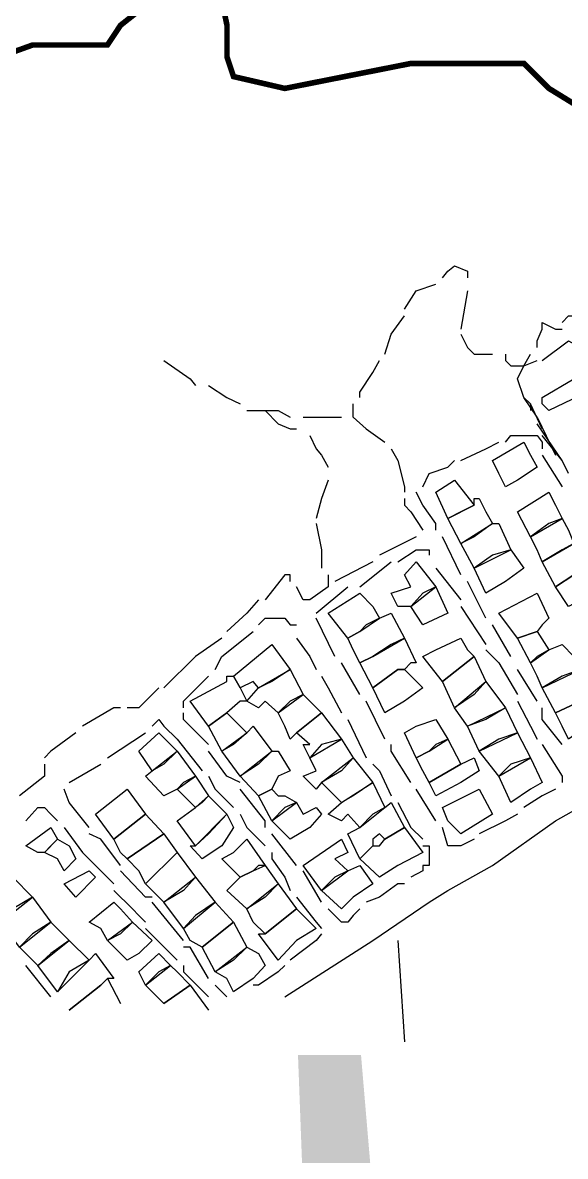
# Model space of a CAD drawing. Header units: millimetres. Extents: x -3588 to 75209, y -3737 to 38254.
# Drawn here: x 27974.4 to 28091, y 17567.2 to 17810.6 of the extents above; entities that cross this region are included whole.
import ezdxf

# ---------------------------------------------------------------- set-up
doc = ezdxf.new("R2010")
doc.units = ezdxf.units.MM
doc.layers.add('H', color=250, linetype='Continuous')
doc.layers.add('P', color=253, linetype='Continuous')

msp = doc.modelspace()

# ---------------------------------------------------------------- hatches: boundary and pattern name
at = {"layer": 'H', "linetype": 'Continuous'}
msp.add_hatch(color=256, dxfattribs=at).paths.add_polyline_path([(28034.645, 17559.068), (28033.525, 17588.979), (28047.064, 17588.979), (28049.608, 17559.068), (28034.645, 17559.068), (28034.645, 17559.068)])

# ---------------------------------------------------------------- linework, layer by layer
at = {"layer": 'P', "const_width": 1.2}
for points in [[(28017.137, 17815.384), (28018.273, 17810.022), (28018.273, 17803.237), (28019.681, 17799.012), (28030.692, 17796.467), (28057.786, 17801.828), (28068.525, 17801.828), (28082.064, 17801.828), (28087.441, 17796.467), (28098.436, 17789.698), (28113.127, 17789.698), (28124.138, 17793.65), (28132.315, 17800.42), (28146.991, 17803.237), (28163.363, 17805.781), (28178.326, 17807.19), (28193.29, 17810.022), (28200.059, 17820.745)], [(27965.493, 17801.828), (27976.487, 17805.781), (27992.587, 17805.781), (27995.404, 17810.022), (28002.189, 17815.384)]]:
    msp.add_lwpolyline(points, dxfattribs=at)
at = {"layer": 'P', "color": 254, "const_width": 1.2}
for points in [[(28200.059, 17820.745), (28193.29, 17810.022), (28178.326, 17807.19), (28163.363, 17805.781), (28146.991, 17803.237), (28132.315, 17800.42), (28124.138, 17793.65), (28113.127, 17789.698), (28098.436, 17789.698), (28087.441, 17796.467), (28082.064, 17801.828), (28068.525, 17801.828), (28057.786, 17801.828), (28030.692, 17796.467), (28019.681, 17799.012), (28018.273, 17803.237), (28018.273, 17810.022), (28017.137, 17815.384)], [(28002.189, 17815.384), (27995.404, 17810.022), (27992.587, 17805.781), (27976.487, 17805.781), (27965.493, 17801.828)]]:
    msp.add_lwpolyline(points, dxfattribs=at)
at = {"layer": 'P'}
for points in [[(28064.572, 17755.818), (28065.692, 17757.226), (28067.116, 17758.362), (28069.933, 17757.226), (28069.933, 17755.818)], [(28056.378, 17749.048), (28058.922, 17753.001), (28063.163, 17754.409)], [(28069.933, 17753.001), (28068.525, 17744.807)], [(28052.153, 17739.446), (28053.561, 17743.687), (28056.378, 17747.64)], [(28090.258, 17746.215), (28091.666, 17747.64), (28095.619, 17747.64), (28098.436, 17749.048)], [(28084.896, 17740.854), (28084.896, 17742.263), (28086.017, 17744.807), (28086.017, 17746.215), (28088.849, 17744.807), (28090.258, 17744.807)], [(28068.525, 17743.687), (28069.933, 17740.854), (28071.341, 17739.446), (28072.478, 17739.446), (28075.294, 17739.446)], [(28086.017, 17738.038), (28091.666, 17742.263), (28094.211, 17740.854)], [(28004.718, 17738.038), (28010.367, 17734.085), (28011.503, 17732.676)], [(28046.792, 17730.132), (28046.792, 17731.252), (28049.608, 17735.493), (28051.017, 17738.038)], [(28078.111, 17739.446), (28078.111, 17738.038), (28079.247, 17736.901), (28080.655, 17736.901), (28082.064, 17736.901), (28083.488, 17739.446)], [(28082.064, 17730.132), (28080.655, 17734.085), (28082.064, 17736.901), (28084.896, 17738.038)], [(28086.017, 17728.723), (28086.017, 17730.132), (28092.802, 17734.085), (28095.619, 17731.252), (28087.441, 17727.315), (28086.017, 17728.723)], [(28014.32, 17732.676), (28018.273, 17730.132), (28021.09, 17728.723)], [(28045.367, 17725.891), (28045.367, 17728.723)], [(28086.017, 17723.362), (28083.488, 17728.723), (28082.064, 17730.132)], [(28084.896, 17725.891), (28082.064, 17730.132), (28083.488, 17728.723), (28083.488, 17727.315)], [(28022.514, 17727.315), (28023.922, 17727.315), (28026.467, 17727.315)], [(28026.467, 17727.315), (28029.284, 17727.315), (28031.828, 17725.891)], [(28026.467, 17727.315), (28029.284, 17724.482), (28031.828, 17723.362), (28033.236, 17723.362)], [(28034.645, 17725.891), (28040.006, 17725.891), (28042.839, 17725.891)], [(28045.367, 17725.891), (28048.2, 17723.362), (28052.153, 17720.53)], [(28084.896, 17725.891), (28088.849, 17717.713)], [(28090.258, 17716.577), (28084.896, 17724.482)], [(28036.053, 17721.938), (28037.461, 17719.121), (28038.598, 17717.713), (28040.006, 17715.168)], [(28078.111, 17720.53), (28079.247, 17721.938), (28084.896, 17721.938), (28086.017, 17720.53), (28086.017, 17719.121)], [(28091.666, 17713.76), (28090.258, 17716.577), (28086.017, 17721.938)], [(28053.561, 17719.121), (28054.97, 17716.577), (28056.378, 17710.927), (28056.378, 17709.807)], [(28068.525, 17716.577), (28073.886, 17719.121), (28076.703, 17720.53)], [(28080.655, 17712.352), (28078.111, 17710.927), (28076.703, 17713.76), (28075.294, 17716.577), (28082.064, 17720.53), (28083.488, 17717.713), (28084.896, 17715.168), (28080.655, 17712.352)], [(28060.331, 17710.927), (28061.739, 17713.76), (28065.692, 17715.168), (28067.116, 17716.577)], [(28086.017, 17717.713), (28090.258, 17710.927)], [(28040.006, 17712.352), (28038.598, 17708.399), (28037.461, 17704.158)], [(28068.525, 17705.566), (28065.692, 17704.158), (28063.163, 17709.807), (28067.116, 17712.352), (28071.341, 17706.99), (28068.525, 17705.566)], [(28063.163, 17701.613), (28063.163, 17703.037), (28060.331, 17706.99), (28058.922, 17709.807)], [(28087.441, 17703.037), (28083.488, 17700.205), (28080.655, 17705.566), (28087.441, 17709.807), (28088.849, 17706.99), (28090.258, 17704.158), (28087.441, 17703.037)], [(28056.378, 17708.399), (28056.378, 17706.99), (28057.786, 17705.566), (28060.331, 17701.613)], [(28071.341, 17700.205), (28068.525, 17698.796), (28065.692, 17704.158), (28071.341, 17706.99), (28071.341, 17708.399), (28072.478, 17708.399), (28073.886, 17705.566), (28075.294, 17703.037), (28071.341, 17700.205)], [(28090.258, 17697.388), (28086.017, 17694.844), (28084.896, 17697.388), (28083.488, 17700.205), (28090.258, 17704.158), (28091.666, 17701.613), (28092.802, 17698.796), (28090.258, 17697.388)], [(28037.461, 17703.037), (28038.598, 17697.388), (28038.598, 17693.435)], [(28075.294, 17696.252), (28071.341, 17693.435), (28068.525, 17698.796), (28075.294, 17703.037), (28076.703, 17703.037), (28079.247, 17697.388), (28075.294, 17696.252)], [(28058.922, 17700.205), (28051.017, 17696.252)], [(28068.525, 17692.027), (28064.572, 17700.205)], [(28054.97, 17694.844), (28058.922, 17697.388), (28060.331, 17697.388), (28061.739, 17697.388), (28061.739, 17696.252)], [(28078.111, 17690.603), (28073.886, 17688.074), (28071.341, 17693.435), (28079.247, 17697.388), (28082.064, 17693.435), (28078.111, 17690.603)], [(28092.802, 17692.027), (28088.849, 17689.482), (28086.017, 17694.844), (28092.802, 17698.796), (28097.027, 17693.435), (28092.802, 17692.027)], [(28049.608, 17694.844), (28041.414, 17690.603)], [(28046.792, 17689.482), (28053.561, 17694.844)], [(28060.331, 17688.074), (28057.786, 17685.241), (28054.97, 17685.241), (28053.561, 17688.074), (28057.786, 17689.482), (28056.378, 17692.027), (28058.922, 17694.844), (28063.163, 17689.482), (28060.331, 17688.074)], [(28031.828, 17690.603), (28031.828, 17692.027), (28030.692, 17692.027), (28026.467, 17686.666)], [(28040.006, 17692.027), (28040.006, 17689.482)], [(28063.163, 17693.435), (28068.525, 17686.666)], [(28092.802, 17692.027), (28097.027, 17693.435), (28099.572, 17689.482), (28091.666, 17685.241), (28088.849, 17689.482), (28092.802, 17692.027)], [(28040.006, 17689.482), (28036.053, 17686.666), (28034.645, 17686.666), (28033.236, 17689.482)], [(28037.461, 17683.833), (28044.247, 17689.482)], [(28065.692, 17683.833), (28060.331, 17681.288), (28057.786, 17685.241), (28063.163, 17689.482), (28065.692, 17683.833)], [(28073.886, 17682.713), (28069.933, 17690.603)], [(28048.2, 17681.288), (28046.792, 17679.88), (28044.247, 17678.472), (28040.006, 17683.833), (28046.792, 17688.074), (28049.608, 17685.241), (28051.017, 17682.713), (28048.2, 17681.288)], [(28086.017, 17681.288), (28084.896, 17679.88), (28080.655, 17678.472), (28076.703, 17683.833), (28084.896, 17688.074), (28087.441, 17682.713), (28086.017, 17681.288)], [(28025.043, 17686.666), (28022.514, 17683.833), (28018.273, 17679.88)], [(28068.525, 17685.241), (28073.886, 17677.063)], [(28025.043, 17681.288), (28026.467, 17682.713), (28027.875, 17682.713), (28030.692, 17682.713), (28031.828, 17681.288), (28033.236, 17681.288)], [(28041.414, 17674.519), (28037.461, 17682.713)], [(28053.561, 17677.063), (28049.608, 17674.519), (28046.792, 17673.111), (28045.367, 17675.927), (28044.247, 17678.472), (28046.792, 17679.88), (28051.017, 17682.713), (28053.561, 17683.833), (28056.378, 17678.472), (28053.561, 17677.063)], [(28017.137, 17674.519), (28023.922, 17679.88)], [(28079.247, 17674.519), (28075.294, 17681.288)], [(28084.896, 17674.519), (28083.488, 17673.111), (28080.655, 17678.472), (28084.896, 17679.88), (28087.441, 17675.927), (28084.896, 17674.519)], [(28017.137, 17678.472), (28011.503, 17674.519)], [(28027.875, 17669.158), (28025.043, 17667.749), (28023.922, 17669.158), (28021.09, 17667.749), (28019.681, 17670.278), (28027.875, 17677.063), (28031.828, 17671.702), (28027.875, 17669.158)], [(28033.236, 17678.472), (28036.053, 17674.519), (28037.461, 17671.702)], [(28057.786, 17673.111), (28056.378, 17671.702), (28054.97, 17671.702), (28049.608, 17667.749), (28046.792, 17673.111), (28049.608, 17674.519), (28056.378, 17678.472), (28058.922, 17673.111), (28057.786, 17673.111)], [(28063.163, 17675.927), (28068.525, 17678.472), (28069.933, 17675.927), (28071.341, 17674.519), (28064.572, 17669.158), (28060.331, 17674.519), (28063.163, 17675.927)], [(28090.258, 17670.278), (28086.017, 17667.749), (28084.896, 17670.278), (28083.488, 17673.111), (28087.441, 17675.927), (28090.258, 17677.063), (28092.802, 17674.519), (28094.211, 17671.702), (28090.258, 17670.278)], [(28073.886, 17675.927), (28075.294, 17674.519)], [(28011.503, 17674.519), (28004.718, 17667.749)], [(28015.728, 17671.702), (28017.137, 17674.519)], [(28046.792, 17666.341), (28042.839, 17673.111)], [(28071.341, 17666.341), (28067.116, 17663.508), (28064.572, 17669.158), (28071.341, 17674.519), (28073.886, 17669.158), (28071.341, 17666.341)], [(28075.294, 17674.519), (28076.703, 17673.111), (28080.655, 17666.341)], [(28008.959, 17663.508), (28008.959, 17664.917), (28014.32, 17670.278)], [(28018.273, 17670.278), (28019.681, 17670.278), (28021.09, 17667.749), (28022.514, 17664.917), (28021.09, 17664.917), (28018.273, 17662.388), (28014.32, 17659.555), (28010.367, 17664.917), (28018.273, 17669.158), (28018.273, 17670.278)], [(28031.828, 17664.917), (28029.284, 17662.388), (28026.467, 17664.917), (28025.043, 17663.508), (28022.514, 17664.917), (28025.043, 17667.749), (28031.828, 17671.702), (28034.645, 17666.341), (28031.828, 17664.917)], [(28038.598, 17670.278), (28040.006, 17667.749), (28042.839, 17662.388)], [(28056.378, 17664.917), (28052.153, 17662.388), (28049.608, 17667.749), (28054.97, 17671.702), (28056.378, 17671.702), (28060.331, 17667.749), (28056.378, 17664.917)], [(28084.896, 17664.917), (28080.655, 17671.702)], [(28095.619, 17666.341), (28094.211, 17664.917), (28088.849, 17662.388), (28086.017, 17667.749), (28094.211, 17671.702), (28097.027, 17666.341), (28095.619, 17666.341)], [(28003.598, 17667.749), (27999.357, 17663.508), (27996.812, 17663.508)], [(28073.886, 17660.964), (28069.933, 17659.555), (28067.116, 17663.508), (28073.886, 17669.158), (28078.111, 17663.508), (28073.886, 17660.964)], [(28030.692, 17659.555), (28029.284, 17662.388), (28034.645, 17666.341), (28038.598, 17662.388), (28033.236, 17658.147), (28031.828, 17656.739), (28030.692, 17659.555)], [(28052.153, 17656.739), (28048.2, 17664.917)], [(28080.655, 17664.917), (28083.488, 17659.555), (28084.896, 17656.739)], [(28095.619, 17659.555), (28091.666, 17656.739), (28090.258, 17659.555), (28088.849, 17662.388), (28094.211, 17664.917), (28095.619, 17662.388), (28098.436, 17663.508), (28099.572, 17662.388), (28095.619, 17659.555)], [(27995.404, 17663.508), (27993.995, 17663.508), (27987.226, 17659.555)], [(28076.703, 17656.739), (28072.478, 17654.194), (28069.933, 17659.555), (28078.111, 17663.508), (28080.655, 17658.147), (28076.703, 17656.739)], [(28090.258, 17655.602), (28086.017, 17660.964), (28086.017, 17663.508)], [(28002.189, 17659.555), (28003.598, 17660.964), (28004.718, 17659.555), (28007.551, 17656.739)], [(28014.32, 17655.602), (28010.367, 17659.555), (28008.959, 17660.964), (28008.959, 17662.388)], [(28019.681, 17655.602), (28017.137, 17654.194), (28014.32, 17659.555), (28018.273, 17662.388), (28022.514, 17658.147), (28019.681, 17655.602)], [(28038.598, 17655.602), (28036.053, 17652.786), (28034.645, 17655.602), (28036.053, 17655.602), (28033.236, 17658.147), (28038.598, 17662.388), (28042.839, 17656.739), (28038.598, 17655.602)], [(28044.247, 17660.964), (28048.2, 17652.786)], [(28063.163, 17655.602), (28061.739, 17654.194), (28058.922, 17652.786), (28056.378, 17658.147), (28058.922, 17659.555), (28063.163, 17660.964), (28065.692, 17656.739), (28063.163, 17655.602)], [(27985.817, 17658.147), (27980.44, 17654.194), (27979.032, 17652.786)], [(27992.587, 17652.786), (28000.765, 17658.147)], [(28004.718, 17651.377), (28002.189, 17649.953), (27999.357, 17654.194), (28003.598, 17658.147), (28007.551, 17654.194), (28004.718, 17651.377)], [(28025.043, 17651.377), (28021.09, 17648.833), (28017.137, 17654.194), (28022.514, 17658.147), (28023.922, 17659.555), (28027.875, 17654.194), (28025.043, 17651.377)], [(28079.247, 17651.377), (28076.703, 17648.833), (28072.478, 17654.194), (28080.655, 17658.147), (28083.488, 17652.786), (28079.247, 17651.377)], [(28007.551, 17656.739), (28012.912, 17649.953)], [(28030.692, 17601.414), (28049.608, 17613.545), (28061.739, 17621.739), (28065.692, 17624.267), (28075.294, 17629.628), (28088.849, 17639.231), (28100.98, 17646.016), (28118.76, 17654.194), (28119.897, 17655.602)], [(28042.839, 17649.953), (28038.598, 17647.425), (28037.461, 17646.016), (28034.645, 17648.833), (28037.461, 17649.953), (28036.053, 17652.786), (28042.839, 17656.739), (28045.367, 17652.786), (28042.839, 17649.953)], [(28057.786, 17647.425), (28053.561, 17654.194), (28053.561, 17655.602)], [(28060.331, 17649.953), (28058.922, 17652.786), (28061.739, 17654.194), (28065.692, 17656.739), (28068.525, 17651.377), (28061.739, 17647.425), (28060.331, 17649.953)], [(28086.017, 17655.602), (28090.258, 17648.833), (28090.258, 17647.425)], [(28008.959, 17647.425), (28007.551, 17646.016), (28004.718, 17644.592), (28000.765, 17648.833), (28002.189, 17649.953), (28007.551, 17654.194), (28011.503, 17648.833), (28008.959, 17647.425)], [(28021.09, 17647.425), (28018.273, 17648.833), (28014.32, 17654.194)], [(28029.284, 17648.833), (28027.875, 17646.016), (28025.043, 17644.592), (28021.09, 17648.833), (28027.875, 17654.194), (28029.284, 17654.194), (28031.828, 17649.953), (28029.284, 17648.833)], [(28045.367, 17644.592), (28042.839, 17643.184), (28038.598, 17647.425), (28045.367, 17652.786), (28049.608, 17647.425), (28045.367, 17644.592)], [(28068.525, 17647.425), (28063.163, 17644.592), (28061.739, 17647.425), (28068.525, 17651.377), (28071.341, 17652.786), (28072.478, 17649.953), (28068.525, 17647.425)], [(28083.488, 17646.016), (28079.247, 17643.184), (28076.703, 17648.833), (28083.488, 17652.786), (28086.017, 17647.425), (28083.488, 17646.016)], [(27979.032, 17651.377), (27979.032, 17648.833), (27973.671, 17644.592)], [(27984.393, 17647.425), (27991.179, 17651.377)], [(28049.608, 17651.377), (28051.017, 17649.953), (28053.561, 17644.592)], [(28012.912, 17643.184), (28011.503, 17642.063), (28007.551, 17646.016), (28011.503, 17648.833), (28014.32, 17644.592), (28012.912, 17643.184)], [(28014.32, 17648.833), (28015.728, 17646.016), (28019.681, 17642.063)], [(27988.634, 17637.822), (27984.393, 17643.184), (27983.273, 17646.016)], [(28000.765, 17640.639), (27993.995, 17635.278), (27990.042, 17640.639), (27996.812, 17646.016), (28000.765, 17640.639)], [(28026.467, 17637.822), (28026.467, 17639.231), (28021.09, 17646.016)], [(28030.692, 17642.063), (28027.875, 17639.231), (28025.043, 17644.592), (28027.875, 17646.016), (28029.284, 17644.592), (28030.692, 17644.592), (28033.236, 17643.184), (28030.692, 17642.063)], [(28049.608, 17640.639), (28046.792, 17637.822), (28044.247, 17640.639), (28042.839, 17639.231), (28040.006, 17640.639), (28042.839, 17643.184), (28049.608, 17647.425), (28052.153, 17642.063), (28049.608, 17640.639)], [(28063.163, 17639.231), (28058.922, 17646.016)], [(28065.692, 17639.231), (28064.572, 17642.063), (28072.478, 17646.016), (28075.294, 17640.639), (28068.525, 17636.414), (28065.692, 17639.231)], [(28088.849, 17646.016), (28086.017, 17644.592), (28082.064, 17642.063)], [(28014.32, 17636.414), (28011.503, 17633.869), (28007.551, 17639.231), (28011.503, 17642.063), (28014.32, 17644.592), (28018.273, 17640.639), (28014.32, 17636.414)], [(28036.053, 17637.822), (28031.828, 17635.278), (28027.875, 17639.231), (28033.236, 17643.184), (28034.645, 17640.639), (28037.461, 17642.063), (28038.598, 17640.639), (28036.053, 17637.822)], [(28056.378, 17637.822), (28052.153, 17635.278), (28051.017, 17636.414), (28049.608, 17635.278), (28049.608, 17633.869), (28046.792, 17631.053), (28044.247, 17636.414), (28046.792, 17637.822), (28052.153, 17642.063), (28053.561, 17643.184), (28056.378, 17637.822)], [(28054.97, 17643.184), (28057.786, 17637.822), (28060.331, 17635.278)], [(27975.079, 17639.231), (27977.624, 17642.063), (27979.032, 17642.063), (27980.44, 17640.639), (27981.865, 17639.231)], [(27995.404, 17632.461), (27993.995, 17635.278), (28000.765, 17640.639), (28004.718, 17636.414), (27996.812, 17631.053), (27995.404, 17632.461)], [(28017.137, 17633.869), (28012.912, 17631.053), (28010.367, 17633.869), (28011.503, 17633.869), (28018.273, 17640.639), (28019.681, 17637.822), (28017.137, 17633.869)], [(28021.09, 17640.639), (28022.514, 17637.822), (28023.922, 17636.414), (28026.467, 17633.869)], [(28080.655, 17640.639), (28078.111, 17639.231), (28072.478, 17636.414)], [(27979.032, 17632.461), (27977.624, 17632.461), (27975.079, 17633.869), (27980.44, 17637.822), (27981.865, 17635.278), (27979.032, 17632.461)], [(27983.273, 17637.822), (27987.226, 17632.461)], [(27995.404, 17629.628), (27991.179, 17635.278), (27988.634, 17636.414)], [(27999.357, 17628.508), (27996.812, 17631.053), (28004.718, 17636.414), (28007.551, 17632.461), (28000.765, 17625.692), (27999.357, 17628.508)], [(28033.236, 17629.628), (28027.875, 17636.414)], [(28051.017, 17633.869), (28052.153, 17635.278), (28056.378, 17637.822), (28060.331, 17632.461), (28054.97, 17629.628), (28051.017, 17627.1), (28046.792, 17631.053), (28049.608, 17633.869), (28051.017, 17633.869)], [(28071.341, 17635.278), (28068.525, 17633.869), (28065.692, 17633.869), (28064.572, 17637.822)], [(27980.44, 17633.869), (27981.865, 17635.278), (27984.393, 17633.869), (27985.817, 17631.053), (27983.273, 17628.508), (27981.865, 17631.053), (27979.032, 17632.461), (27980.44, 17633.869)], [(28025.043, 17629.628), (28023.922, 17628.508), (28021.09, 17627.1), (28017.137, 17631.053), (28019.681, 17632.461), (28022.514, 17635.278), (28026.467, 17629.628), (28025.043, 17629.628)], [(28041.414, 17627.1), (28038.598, 17624.267), (28034.645, 17629.628), (28042.839, 17635.278), (28044.247, 17632.461), (28041.414, 17631.053), (28044.247, 17628.508), (28041.414, 17627.1)], [(28060.331, 17633.869), (28061.739, 17633.869), (28061.739, 17632.461), (28061.739, 17631.053), (28061.739, 17629.628), (28060.331, 17629.628), (28060.331, 17628.508), (28057.786, 17627.1)], [(27987.226, 17632.461), (27990.042, 17629.628), (27993.995, 17625.692)], [(28008.959, 17624.267), (28004.718, 17621.739), (28000.765, 17625.692), (28007.551, 17632.461), (28011.503, 17627.1), (28008.959, 17624.267)], [(28027.875, 17632.461), (28027.875, 17631.053), (28030.692, 17627.1), (28031.828, 17624.267)], [(27988.634, 17628.508), (27990.042, 17627.1), (27985.817, 17622.859), (27983.273, 17625.692), (27988.634, 17628.508)], [(28002.189, 17622.859), (28000.765, 17622.859), (27995.404, 17628.508)], [(28026.467, 17622.859), (28022.514, 17620.314), (28018.273, 17624.267), (28021.09, 17627.1), (28023.922, 17628.508), (28026.467, 17629.628), (28029.284, 17625.692), (28026.467, 17622.859)], [(28038.598, 17621.739), (28034.645, 17628.508)], [(28045.367, 17622.859), (28042.839, 17620.314), (28038.598, 17624.267), (28044.247, 17628.508), (28046.792, 17629.628), (28049.608, 17625.692), (28045.367, 17622.859)], [(27972.262, 17620.314), (27969.718, 17617.498), (27965.493, 17621.739), (27970.854, 17625.692), (27972.262, 17627.1), (27976.487, 17622.859), (27972.262, 17620.314)], [(28011.503, 17618.906), (28008.959, 17616.089), (28004.718, 17621.739), (28011.503, 17627.1), (28015.728, 17621.739), (28011.503, 17618.906)], [(27993.995, 17624.267), (27997.948, 17620.314), (27999.357, 17618.906), (28000.765, 17617.498)], [(28023.922, 17617.498), (28022.514, 17620.314), (28029.284, 17625.692), (28033.236, 17620.314), (28026.467, 17614.953), (28023.922, 17617.498)], [(28056.378, 17625.692), (28054.97, 17625.692), (28051.017, 17622.859), (28048.2, 17621.739)], [(27976.487, 17614.953), (27973.671, 17612.136), (27969.718, 17617.498), (27976.487, 17622.859), (27980.44, 17617.498), (27976.487, 17614.953)], [(27995.404, 17614.953), (27992.587, 17613.545), (27991.179, 17616.089), (27988.634, 17617.498), (27993.995, 17621.739), (27995.404, 17620.314), (27997.948, 17617.498), (27995.404, 17614.953)], [(28008.959, 17613.545), (28002.189, 17621.739)], [(28010.367, 17613.545), (28008.959, 17616.089), (28015.728, 17621.739), (28019.681, 17617.498), (28012.912, 17612.136), (28010.367, 17613.545)], [(28033.236, 17622.859), (28037.461, 17617.498), (28038.598, 17616.089)], [(28033.236, 17613.545), (28029.284, 17609.304), (28025.043, 17614.953), (28026.467, 17614.953), (28033.236, 17620.314), (28037.461, 17616.089), (28033.236, 17613.545)], [(28046.792, 17620.314), (28045.367, 17618.906), (28044.247, 17617.498), (28042.839, 17617.498), (28040.006, 17620.314)], [(27980.44, 17610.728), (27977.624, 17608.183), (27973.671, 17612.136), (27980.44, 17617.498), (27984.393, 17613.545), (27980.44, 17610.728)], [(27999.357, 17610.728), (27996.812, 17609.304), (27992.587, 17613.545), (27997.948, 17617.498), (28002.189, 17613.545), (27999.357, 17610.728)], [(28019.681, 17609.304), (28015.728, 17606.775), (28012.912, 17612.136), (28019.681, 17617.498), (28022.514, 17612.136), (28019.681, 17609.304)], [(28000.765, 17616.089), (28007.551, 17609.304)], [(28038.598, 17614.953), (28037.461, 17613.545), (28031.828, 17609.304)], [(27984.393, 17606.775), (27981.865, 17602.534), (27977.624, 17608.183), (27984.393, 17613.545), (27988.634, 17609.304), (27984.393, 17606.775)], [(28014.32, 17605.367), (28010.367, 17612.136), (28008.959, 17612.136)], [(28023.922, 17605.367), (28019.681, 17602.534), (28018.273, 17605.367), (28015.728, 17606.775), (28022.514, 17612.136), (28025.043, 17610.728), (28026.467, 17608.183), (28023.922, 17605.367)], [(28054.97, 17613.545), (28056.378, 17591.812)], [(27981.865, 17602.534), (27988.634, 17609.304), (27990.042, 17610.728), (27993.995, 17605.367), (27992.587, 17605.367), (27991.179, 17603.942), (27984.393, 17598.581)], [(28003.598, 17606.775), (28000.765, 17603.942), (27999.357, 17606.775), (28003.598, 17610.728), (28006.142, 17608.183), (28003.598, 17606.775)], [(27980.44, 17601.414), (27975.079, 17608.183)], [(28007.551, 17606.775), (28010.367, 17603.942), (28004.718, 17599.99), (28000.765, 17603.942), (28006.142, 17608.183), (28007.551, 17606.775)], [(28008.959, 17608.183), (28008.959, 17606.775), (28014.32, 17601.414)], [(28030.692, 17608.183), (28029.284, 17606.775), (28025.043, 17603.942), (28023.922, 17603.942)], [(27984.393, 17598.581), (27991.179, 17603.942), (27992.587, 17605.367), (27995.404, 17599.99)], [(28004.718, 17599.99), (28010.367, 17603.942), (28014.32, 17598.581)], [(28018.273, 17601.414), (28015.728, 17603.942)]]:
    msp.add_lwpolyline(points, dxfattribs=at)

doc.saveas('drawing.dxf')
